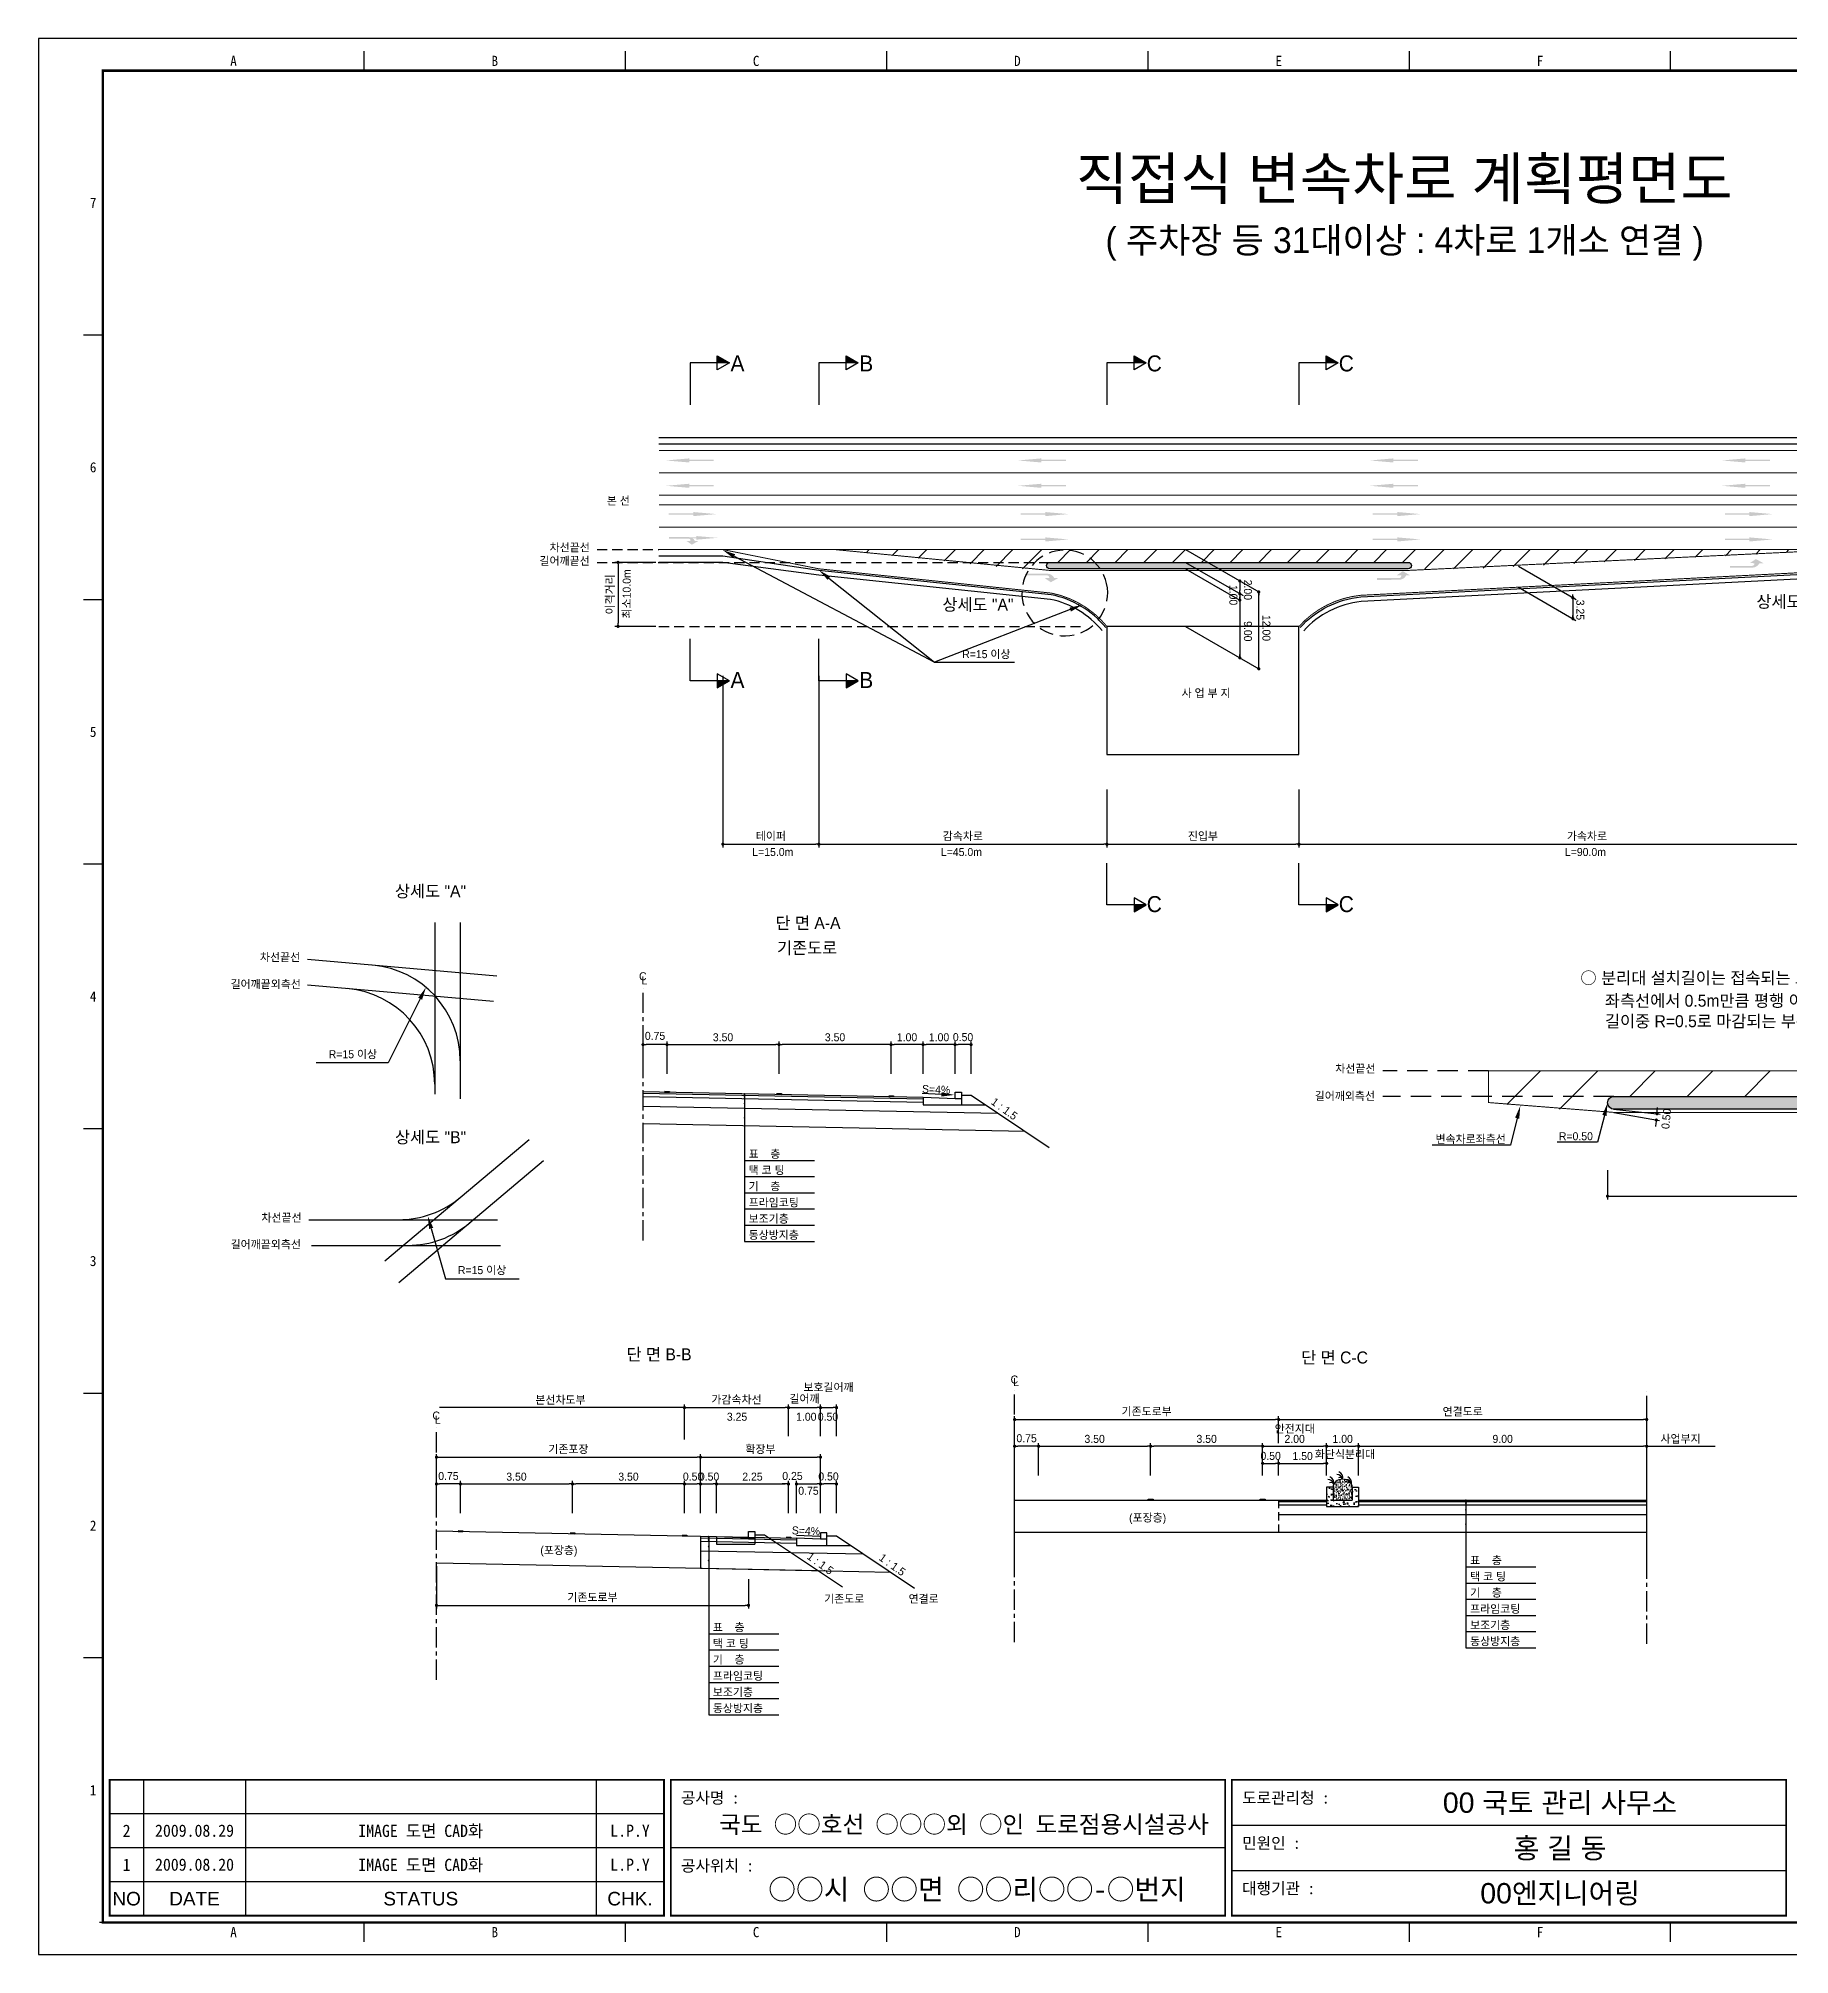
# Model space of a CAD drawing. Header units: millimetres. Extents: x 539 to 962, y 12 to 311.
# Drawn here: x 539.1 to 812.7, y 11.9 to 311.3 of the extents above; entities that cross this region are included whole.
import ezdxf
from ezdxf.enums import TextEntityAlignment as Align

# ---------------------------------------------------------------- set-up
doc = ezdxf.new("R2010")
doc.units = ezdxf.units.MM
doc.linetypes.add('CENTER', pattern=[50.8, 31.75, -6.35, 6.35, -6.35])
doc.linetypes.add('HIDDEN', pattern=[9.525, 6.35, -3.175])
for name, color, linetype in [('CC-GSTR-0004', 4, 'Continuous'), ('CM-LANE-0030', 30, 'Continuous'), ('CZ-DIMT-0002', 7, 'Continuous'), ('CZ-EXST-0002', 1, 'Continuous'), ('CZ-LIN1-0007', 7, 'Continuous'), ('CZ-LIN2-0003', 3, 'Continuous'), ('CZ-LINE-0001', 7, 'Continuous'), ('CZ-TEXT-BOX0', 7, 'Continuous'), ('TITLE', 7, 'Continuous')]:
    doc.layers.add(name, color=color, linetype=linetype)
doc.styles.add('견고딕', font='arial.ttf')
doc.styles.add('돋움', font='')
doc.styles.add('돋음체', font='')
doc.styles.get('돋움').set_extended_font_data('Dotum')
doc.styles.get('돋음체').set_extended_font_data('DotumChe')

# ---------------------------------------------------------------- blocks, each defined once
blk = doc.blocks.new('_Dot')
at = {"color": 0, "linetype": 'ByBlock', "lineweight": -2}
blk.add_line((-0.5, 0), (-1, 0), dxfattribs=at)
at = {"color": 0, "linetype": 'ByBlock', "const_width": 0.5}
blk.add_lwpolyline([(-0.25, 0, 1), (0.25, 0, 1)], format="xyb", close=True, dxfattribs=at)

msp = doc.modelspace()

# ---------------------------------------------------------------- hatches: boundary and pattern name
at = {"layer": 'CM-LANE-0030'}
h = msp.add_hatch(dxfattribs=at)
h.set_pattern_fill('ANSI31', color=256, style=0)
h.set_pattern_definition([(45, (540.801, 471.5073), (-2.245064, 2.245064), [])])
h.paths.add_polyline_path([(821.11, 231.44), (663.61, 231.44), (692.29, 228.44), (697.13, 228.44, -1), (697.13, 229.44), (753.13, 229.44, -1), (753.13, 228.44), (762.87, 228.44)])
at = {"layer": 'CZ-EXST-0002'}
h = msp.add_hatch(dxfattribs=at)
h.set_pattern_fill('AR-CONC', color=256, scale=0.01, style=0)
h.set_pattern_definition([(50, (-367.7417, 3565.8076), (1.8218467, -0.15939086), [0.1905, -2.0955]), (355, (-367.7417, 3565.8076), (-0.3524283, 1.9105664), [0.1524, -1.6764]), (100.451, (-367.5899, 3565.7944), (1.469425, 1.7511669), [0.1619, -1.7809]), (46.1842, (-367.7417, 3566.3156), (2.7107904, -0.4204233), [0.28575, -3.14325]), (96.6356, (-367.5158, 3566.2806), (2.3740423, 2.4742556), [0.24285, -2.67135]), (351.184, (-367.7417, 3566.3156), (2.374046, 2.4742512), [0.2286, -2.5146]), (21, (-367.4877, 3566.1886), (1.5161488, -1.0226552), [0.1905, -2.0955]), (326, (-367.4877, 3566.1886), (0.6180203, 1.8418797), [0.1524, -1.6764]), (71.4514, (-367.3614, 3566.1034), (2.1341649, 0.8192286), [0.1619, -1.7809]), (37.5, (-367.7417, 3565.80764), (0.03088603, 0.84555039), [0, -1.65608, 0, -1.7018, 0, -1.68275]), (7.5, (-367.7417, 3565.8076), (0.66819663, 1.00180575), [0, -0.97028, 0, -1.61798, 0, -0.64135]), (327.5, (-368.3081, 3565.80764), (1.35590595, -0.05728744), [0, -0.635, 0, -1.9812, 0, -2.6289]), (317.5, (-368.5621, 3565.8076), (1.4812918, 0.2542649), [0, -0.8255, 0, -1.31572, 0, -1.8669])])
h.paths.add_polyline_path([(745.38, 81.96), (745.38, 84.96), (744.38, 84.96), (744.38, 82.96), (741.38, 82.96), (741.38, 84.96), (740.38, 84.96), (740.38, 81.96)])
h = msp.add_hatch(dxfattribs=at)
h.set_pattern_fill('AR-SAND', color=256, scale=0.01, style=0)
h.set_pattern_definition([(37.5, (-367.7417, 3565.80764), (-0.016000313, 0.489413237), [0, -0.38608, 0, -0.4318, 0, -0.41275]), (7.5, (-367.7417, 3565.80764), (0.44952328, 0.7168251), [0, -0.20828, 0, -0.34798, 0, -0.13335]), (327.5, (-368.0541, 3565.80764), (0.79099237, 0.001437185), [0, -0.127, 0, -0.4572, 0, -0.5969]), (317.5, (-368.0541, 3565.80764), (0.76355645, 0.22292932), [0, -0.0635, 0, -0.29972, 0, -0.3429])])
edge = h.paths.add_edge_path()
edge.add_ellipse((742.88, 84.96), major_axis=(-1.5, 0), ratio=0.829212, start_angle=180, end_angle=360)
edge.add_line((741.38, 84.96), (741.38, 82.96))
edge.add_line((741.38, 82.96), (744.38, 82.96))
edge.add_line((744.38, 82.96), (744.38, 84.96))
at = {"layer": 'CZ-LIN1-0007'}
for points in [[(640.8, 245.69), (640.8, 245.47), (644.63, 245.48), (644.63, 245.26), (640.8, 245.26), (640.8, 245.05), (637.15, 245.37)], [(695.8, 245.69), (695.8, 245.47), (699.63, 245.48), (699.63, 245.26), (695.8, 245.26), (695.8, 245.05), (692.15, 245.37)], [(750.8, 245.69), (750.8, 245.47), (754.63, 245.48), (754.63, 245.26), (750.8, 245.26), (750.8, 245.05), (747.15, 245.37)], [(805.8, 245.69), (805.8, 245.47), (809.63, 245.48), (809.63, 245.26), (805.8, 245.26), (805.8, 245.05), (802.15, 245.37)], [(640.8, 241.73), (640.8, 241.52), (644.63, 241.52), (644.63, 241.3), (640.8, 241.3), (640.8, 241.09), (637.15, 241.41)], [(695.8, 241.73), (695.8, 241.52), (699.63, 241.52), (699.63, 241.3), (695.8, 241.3), (695.8, 241.09), (692.15, 241.41)], [(750.8, 241.73), (750.8, 241.52), (754.63, 241.52), (754.63, 241.3), (750.8, 241.3), (750.8, 241.09), (747.15, 241.41)], [(805.8, 241.73), (805.8, 241.52), (809.63, 241.52), (809.63, 241.3), (805.8, 241.3), (805.8, 241.09), (802.15, 241.41)], [(641.41, 237.31), (641.41, 237.1), (637.59, 237.1), (637.59, 236.88), (641.41, 236.88), (641.41, 236.67), (645.06, 236.99)], [(696.41, 237.31), (696.41, 237.1), (692.59, 237.1), (692.59, 236.88), (696.41, 236.88), (696.41, 236.67), (700.06, 236.99)], [(751.41, 237.31), (751.41, 237.1), (747.59, 237.1), (747.59, 236.88), (751.41, 236.88), (751.41, 236.67), (755.06, 236.99)], [(806.41, 237.31), (806.41, 237.1), (802.59, 237.1), (802.59, 236.88), (806.41, 236.88), (806.41, 236.67), (810.06, 236.99)], [(641.9, 233.56), (641.9, 233.37), (638.47, 233.37), (638.47, 233.18), (641.9, 233.18), (641.9, 232.99), (645.17, 233.28)], [(640.77, 233.39, -0.267976), (641.67, 232.79), (642.23, 232.79), (641.2, 232.21), (640.37, 232.78), (640.98, 232.78, 0.504994), (640.7, 233.15), (637.65, 233.17), (637.65, 233.41)], [(696.41, 233.35), (696.41, 233.14), (692.59, 233.14), (692.59, 232.92), (696.41, 232.92), (696.41, 232.71), (700.06, 233.03)], [(751.41, 233.35), (751.41, 233.14), (747.59, 233.14), (747.59, 232.92), (751.41, 232.92), (751.41, 232.71), (755.06, 233.03)], [(806.41, 233.35), (806.41, 233.14), (802.59, 233.14), (802.59, 232.92), (806.41, 232.92), (806.41, 232.71), (810.06, 233.03)], [(696.8, 227.68, -0.267976), (697.82, 226.99), (698.45, 227), (697.28, 226.34), (696.34, 226.99), (697.03, 226.99, 0.504994), (696.72, 227.41), (693.26, 227.43), (693.26, 227.7)], [(751.78, 226.73, 0.267976), (752.81, 227.41), (753.44, 227.41), (752.27, 228.07), (751.32, 227.42), (752.02, 227.41, -0.504994), (751.71, 227), (748.25, 226.98), (748.25, 226.7)], [(806.96, 228.63, 0.267976), (807.99, 229.32), (808.62, 229.32), (807.44, 229.97), (806.5, 229.33), (807.19, 229.32, -0.504994), (806.88, 228.9), (803.42, 228.88), (803.42, 228.61)], [(637.7, 146.68), (637.7, 146.81), (636.95, 146.82), (636.95, 146.7)], [(655.2, 146.33), (655.2, 146.46), (654.45, 146.47), (654.45, 146.35)], [(672.7, 145.98), (672.7, 146.11), (671.95, 146.12), (671.95, 146)], [(713.25, 82.96), (713.25, 83.09), (712.5, 83.09), (712.5, 82.96)], [(730.75, 82.96), (730.75, 83.09), (730, 83.09), (730, 82.96)], [(605.42, 78.05), (605.42, 78.17), (604.67, 78.19), (604.67, 78.06)], [(622.92, 77.7), (622.92, 77.82), (622.17, 77.84), (622.17, 77.71)], [(640.42, 77.35), (640.42, 77.47), (639.67, 77.49), (639.67, 77.36)], [(656.67, 77.02), (656.67, 77.15), (655.92, 77.16), (655.92, 77.04)]]:
    msp.add_hatch(color=256, dxfattribs=at).paths.add_polyline_path(points)
at = {"layer": 'CZ-LIN2-0003'}
h = msp.add_hatch(dxfattribs=at)
h.set_pattern_fill('CROSS', color=256, scale=0.075, style=0)
h.set_pattern_definition([(0, (540.80087, 471.5073), (0.47625, 0.47625), [0.238125, -0.714375]), (90, (540.91993, 471.38825), (-0.47625, 0.47625), [0.238125, -0.714375])])
h.paths.add_polyline_path([(753.13, 229.44), (697.13, 229.44, 1), (697.13, 228.44), (753.13, 228.44, 1)])
h = msp.add_hatch(dxfattribs=at)
h.set_pattern_fill('CROSS', color=256, scale=0.15, style=0)
h.set_pattern_definition([(0, (472.6129, 630.1541), (0.9525, 0.9525), [0.47625, -1.42875]), (90, (472.851, 629.916), (-0.9525, 0.9525), [0.47625, -1.42875])])
h.paths.add_polyline_path([(897.28, 146.02), (785.26, 146.02, 1), (785.26, 144.02), (897.28, 144.02, 1)])
at = {"layer": 'CZ-LINE-0001'}
for points in [[(645.17, 261.71), (645.17, 260.61), (647.08, 260.61)], [(665.29, 261.71), (665.29, 260.61), (667.19, 260.61)], [(710.29, 261.71), (710.29, 260.61), (712.19, 260.61)], [(740.29, 261.71), (740.29, 260.61), (742.19, 260.61)], [(647.08, 210.94), (645.17, 210.94), (645.17, 209.84)], [(667.19, 210.94), (665.29, 210.94), (665.29, 209.84)], [(712.19, 175.93), (710.29, 175.93), (710.29, 174.83)], [(742.19, 175.93), (740.29, 175.93), (740.29, 174.83)]]:
    msp.add_hatch(color=256, dxfattribs=at).paths.add_polyline_path(points)

# ---------------------------------------------------------------- linework, layer by layer
at = {"color": 0, "linetype": 'ByBlock', "lineweight": -2}
for p, q in [((726.81, 226.29), (726.81, 226.04)), ((726.81, 224.79), (726.81, 225.04)), ((729.77, 224.58), (729.77, 224.33)), ((726.81, 224.29), (726.81, 224.04)), ((726.81, 223.79), (726.81, 224.04)), ((778.84, 224.17), (778.84, 224.42)), ((778.84, 223.67), (778.84, 223.42)), ((778.83, 220.92), (778.83, 221.17)), ((726.81, 214.79), (726.81, 215.04)), ((729.77, 213.08), (729.77, 213.33)), ((792.01, 143.56), (792.04, 143.81)), ((791.86, 142.07), (791.83, 141.82)), ((639.8, 97.4), (639.55, 97.4)), ((790.63, 91.37), (790.88, 91.37))]:
    msp.add_line(p, q, dxfattribs=at)
at = {"color": 0, "linetype": 'ByBlock', "const_width": 0.25}
for points in [[(726.81, 226.41, 1), (726.81, 226.66, 1)], [(726.81, 224.41, 1), (726.81, 224.66, 1)], [(726.81, 224.66, 1), (726.81, 224.41, 1)], [(729.77, 224.7, 1), (729.77, 224.95, 1)], [(726.81, 223.66, 1), (726.81, 223.41, 1)], [(778.84, 224.05, 1), (778.84, 223.8, 1)], [(778.84, 223.8, 1), (778.84, 224.05, 1)], [(778.83, 220.8, 1), (778.83, 220.55, 1)], [(726.81, 214.66, 1), (726.81, 214.41, 1)], [(729.77, 212.95, 1), (729.77, 212.7, 1)], [(791.87, 142.2, 1), (791.9, 142.45, 1)], [(792, 143.44, 1), (791.98, 143.19, 1)], [(639.92, 97.4, 1), (640.17, 97.4, 1)], [(790.5, 91.37, 1), (790.25, 91.37, 1)]]:
    msp.add_lwpolyline(points, format="xyb", close=True, dxfattribs=at)
at = {"layer": 'CC-GSTR-0004'}
for p, q in [((677.32, 145.89), (682.32, 145.69)), ((677.32, 145.89), (677.32, 144.69)), ((677.32, 144.69), (683.32, 144.69)), ((682.32, 146.69), (683.32, 146.69)), ((682.32, 145.69), (682.32, 146.69)), ((682.32, 145.69), (683.32, 145.69)), ((683.32, 146.69), (683.32, 144.69))]:
    msp.add_line(p, q, dxfattribs=at)
for points in [[(636.05, 248.94), (866.05, 248.94)], [(636.05, 247.94), (866.05, 247.94)], [(662.3, 76.85), (661.3, 76.85), (657.55, 77), (657.55, 75.85), (662.3, 75.85), (662.3, 77.85), (661.3, 77.85), (661.3, 76.85)]]:
    msp.add_lwpolyline(points, dxfattribs=at)
for points in [[(705.86, 219.28, 0.173179), (697.35, 224.39), (661.05, 228.19), (646.05, 230.44), (636.05, 230.44)], [(705.28, 218.81, 0.172539), (697.24, 223.65), (661.05, 227.44), (646.05, 229.44), (636.05, 229.44)], [(736.24, 219.27, -0.185887), (745.7, 224.05), (826.05, 228.19), (856.05, 230.44), (866.05, 230.44)], [(866.05, 229.44), (856.05, 229.44), (826.05, 227.44), (745.76, 223.31, 0.185554), (736.79, 218.77)]]:
    msp.add_lwpolyline(points, format="xyb", dxfattribs=at)
at = {"layer": 'CM-LANE-0030'}
for p, q in [((768.51, 144.77), (773.77, 150.02)), ((776.75, 144.02), (782.75, 150.02)), ((787.73, 146.02), (791.73, 150.02)), ((796.71, 146.02), (800.71, 150.02)), ((805.69, 146.02), (809.69, 150.02))]:
    msp.add_line(p, q, dxfattribs=at)
at = {"layer": 'CM-LANE-0030', "const_width": 0.15}
for points in [[(636.05, 239.94), (866.05, 239.94)], [(636.05, 238.44), (866.05, 238.44)]]:
    msp.add_lwpolyline(points, dxfattribs=at)
for points in [[(663.61, 231.44), (821.11, 231.44), (753.13, 228.19), (697.13, 228.19)], [(765.66, 145.06), (785.26, 143.52), (897.12, 143.52), (921.62, 144.28), (921.62, 150.02), (765.66, 150.02)]]:
    msp.add_lwpolyline(points, close=True, dxfattribs=at)
at = {"layer": 'CZ-EXST-0002'}
for p, q in [((601.03, 173.17), (601.03, 146.39)), ((605.01, 173.17), (605.01, 145.65)), ((610.72, 164.8), (581.13, 167.43)), ((610.23, 160.83), (581.13, 163.41)), ((593.23, 120.32), (615.78, 139.31)), ((595.44, 116.95), (618.04, 135.98)), ((581.36, 126.75), (610.84, 126.75)), ((581.77, 122.75), (611.32, 122.75)), ((691.63, 82.96), (732.88, 82.96)), ((601.3, 78.13), (645.05, 77.25)), ((650.05, 78.05), (651.05, 78.05)), ((650.05, 77.05), (650.05, 78.05)), ((651.05, 78.05), (651.05, 76.05)), ((691.63, 77.96), (732.88, 77.96)), ((645.05, 77.25), (650.05, 77.05)), ((645.05, 77.25), (645.05, 76.05)), ((645.05, 76.05), (651.05, 76.05)), ((650.05, 77.05), (651.05, 77.05)), ((651.05, 77.55), (652.55, 77.55)), ((652.55, 77.55), (664.75, 69.42)), ((601.3, 73.13), (660.98, 71.93))]:
    msp.add_line(p, q, dxfattribs=at)
at = {"layer": 'CZ-LIN1-0007'}
for p, q in [((636.95, 146.82), (637.7, 146.81)), ((636.95, 146.7), (637.7, 146.68)), ((637.7, 146.81), (637.7, 146.68)), ((654.45, 146.47), (655.2, 146.46)), ((654.45, 146.35), (655.2, 146.33)), ((655.2, 146.46), (655.2, 146.33)), ((671.95, 146.12), (672.7, 146.11)), ((671.95, 146), (672.7, 145.98)), ((672.7, 146.11), (672.7, 145.98)), ((712.5, 82.96), (712.5, 83.09)), ((712.5, 83.09), (713.25, 83.09)), ((713.25, 82.96), (712.5, 82.96)), ((713.25, 83.09), (713.25, 82.96)), ((730, 82.96), (730, 83.09)), ((730, 83.09), (730.75, 83.09)), ((730.75, 82.96), (730, 82.96)), ((730.75, 83.09), (730.75, 82.96)), ((604.67, 78.19), (605.42, 78.17)), ((604.67, 78.06), (605.42, 78.05)), ((605.42, 78.17), (605.42, 78.05)), ((622.17, 77.84), (622.92, 77.82)), ((622.17, 77.71), (622.92, 77.7)), ((622.92, 77.82), (622.92, 77.7)), ((639.67, 77.49), (640.42, 77.47)), ((639.67, 77.36), (640.42, 77.35)), ((640.42, 77.47), (640.42, 77.35)), ((655.92, 77.16), (656.67, 77.15)), ((655.92, 77.04), (656.67, 77.02)), ((656.67, 77.15), (656.67, 77.02))]:
    msp.add_line(p, q, dxfattribs=at)
at = {"layer": 'CZ-LIN1-0007', "const_width": 0.15}
msp.add_lwpolyline([(636.05, 246.94), (866.05, 246.94)], dxfattribs=at)
at = {"layer": 'CZ-LIN1-0007', "linetype": 'HIDDEN', "const_width": 0.15}
for points in [[(636.05, 243.44), (866.05, 243.44)], [(636.05, 234.94), (866.05, 234.94)], [(646.05, 231.44), (664.44, 231.44)]]:
    msp.add_lwpolyline(points, dxfattribs=at)
at = {"layer": 'CZ-LIN1-0007', "const_width": 0.15}
for points in [[(706.05, 219.44, 0.173382), (697.39, 224.64), (661.05, 228.44), (646.05, 231.44), (636.05, 231.44)], [(866.05, 231.44), (856.05, 231.44), (826.05, 228.44), (745.68, 224.3, 0.185992), (736.05, 219.44)]]:
    msp.add_lwpolyline(points, format="xyb", dxfattribs=at)
at = {"layer": 'CZ-LIN2-0003'}
for p, q in [((633.57, 146.76), (677.32, 145.89)), ((633.57, 146.51), (677.32, 145.64)), ((633.57, 146.01), (677.32, 145.14)), ((633.57, 144.51), (689, 143.4)), ((683.32, 146.19), (684.82, 146.19)), ((683.32, 144.69), (687.07, 144.69)), ((684.82, 146.19), (697.03, 138.05)), ((633.57, 141.76), (693.25, 140.57)), ((741.38, 84.96), (740.38, 84.96)), ((740.38, 84.96), (740.38, 81.96)), ((741.38, 84.96), (741.38, 82.96)), ((744.38, 84.96), (744.38, 82.96)), ((744.38, 84.96), (745.38, 84.96)), ((745.38, 84.96), (745.38, 81.96)), ((732.88, 82.96), (740.38, 82.96)), ((732.88, 82.71), (740.38, 82.71)), ((732.88, 82.21), (740.38, 82.21)), ((740.38, 81.96), (745.38, 81.96)), ((741.38, 82.96), (744.38, 82.96)), ((745.38, 82.96), (790.38, 82.96)), ((745.38, 82.71), (790.38, 82.71)), ((745.38, 82.21), (790.38, 82.21)), ((732.88, 80.71), (790.38, 80.71)), ((732.88, 77.96), (790.38, 77.96)), ((642.55, 77.3), (657.55, 77)), ((642.55, 77.3), (642.55, 72.3)), ((642.55, 77.05), (657.55, 76.75)), ((642.55, 76.55), (657.55, 76.25)), ((642.55, 75.05), (668.01, 74.54)), ((662.3, 77.35), (663.8, 77.35)), ((662.3, 75.85), (666.05, 75.85)), ((663.8, 77.35), (676, 69.22)), ((642.55, 72.3), (672.26, 71.71))]:
    msp.add_line(p, q, dxfattribs=at)
for points in [[(753.13, 228.44), (697.13, 228.44, -1), (697.13, 229.44), (753.13, 229.44, -1)], [(897.28, 144.02), (785.26, 144.02, -1), (785.26, 146.02), (897.28, 146.02, -1)]]:
    msp.add_lwpolyline(points, format="xyb", close=True, dxfattribs=at)
msp.add_lwpolyline([(736.05, 219.44), (706.05, 219.44), (706.05, 199.44), (736.05, 199.44)], close=True, dxfattribs=at)
for centre, radius, start, end in [((590.01, 151.58), 15, 0, 84.9204), ((586.03, 147.92), 15, 0, 84.9204), ((595.39, 141.75), 15, 270, 310.097), ((596.85, 137.75), 15, 270, 310.097), ((742, 86.09), 0.88, 7.8639, 92.7752), ((741.9, 86.43), 1, 347.1802, 67.3267), ((740.61, 85.3), 0.88, 7.8639, 92.7752), ((741.07, 85.27), 0.44, 19.771, 124.0366), ((740.5, 85.64), 1, 347.1802, 67.3267), ((742.46, 86.06), 0.44, 19.771, 124.0366), ((743.4, 85.3), 0.88, 7.8639, 92.7752), ((743.86, 85.27), 0.44, 19.771, 124.0366), ((743.29, 85.64), 1, 347.1802, 67.3267)]:
    msp.add_arc(centre, radius, start, end, dxfattribs=at)
msp.add_ellipse((742.88, 84.96), major_axis=(-1.5, 0), ratio=0.829212, start_param=3.141593, end_param=6.283185, dxfattribs=at)
at = {"layer": 'CZ-LINE-0001'}
for p, q in [((647.08, 260.61), (640.93, 260.61)), ((640.93, 260.61), (640.93, 254.07)), ((645.17, 259.51), (645.17, 261.71)), ((645.17, 261.71), (647.08, 260.61)), ((647.08, 260.61), (645.17, 259.51)), ((667.19, 260.61), (661.05, 260.61)), ((661.05, 260.61), (661.05, 254.07)), ((665.29, 259.51), (665.29, 261.71)), ((665.29, 261.71), (667.19, 260.61)), ((667.19, 260.61), (665.29, 259.51)), ((712.19, 260.61), (706.05, 260.61)), ((706.05, 260.61), (706.05, 254.07)), ((710.29, 259.51), (710.29, 261.71)), ((710.29, 261.71), (712.19, 260.61)), ((712.19, 260.61), (710.29, 259.51)), ((742.19, 260.61), (736.05, 260.61)), ((736.05, 260.61), (736.05, 254.07)), ((740.29, 259.51), (740.29, 261.71)), ((740.29, 261.71), (742.19, 260.61)), ((742.19, 260.61), (740.29, 259.51)), ((718.32, 231.44), (729.77, 224.83)), ((635.55, 229.44), (629.17, 229.44)), ((629.67, 228.94), (629.67, 219.94)), ((718.32, 229.44), (727.31, 224.25)), ((718.32, 229.44), (727.31, 224.25)), ((718.32, 228.44), (726.81, 223.54)), ((770.34, 228.83), (779.34, 223.63)), ((726.81, 226.04), (726.81, 225.04)), ((729.77, 212.83), (729.77, 224.83)), ((770.33, 225.58), (779.33, 220.38)), ((726.81, 224.04), (726.81, 214.54)), ((778.84, 223.42), (778.84, 220.42)), ((635.55, 219.44), (629.17, 219.44)), ((718.32, 219.44), (729.77, 212.83)), ((640.93, 210.94), (640.93, 217.48)), ((661.05, 210.94), (661.05, 217.48)), ((679.11, 213.85), (691.63, 213.85)), ((647.08, 210.94), (640.93, 210.94)), ((647.08, 210.94), (645.17, 212.04)), ((645.17, 212.04), (645.17, 209.84)), ((645.17, 209.84), (647.08, 210.94)), ((646.05, 211.7), (646.05, 184.92)), ((661.05, 211.7), (661.05, 184.92)), ((661.05, 211.7), (661.05, 184.92)), ((667.19, 210.94), (661.05, 210.94)), ((667.19, 210.94), (665.29, 212.04)), ((665.29, 212.04), (665.29, 209.84)), ((665.29, 209.84), (667.19, 210.94)), ((706.05, 193.98), (706.05, 184.92)), ((706.05, 193.98), (706.05, 184.92)), ((736.05, 193.98), (736.05, 184.92)), ((736.05, 193.98), (736.05, 184.92)), ((646.55, 185.42), (660.55, 185.42)), ((661.55, 185.42), (705.55, 185.42)), ((706.55, 185.42), (735.55, 185.42)), ((736.55, 185.42), (825.55, 185.42)), ((706.05, 175.93), (706.05, 182.47)), ((736.05, 175.93), (736.05, 182.47)), ((712.19, 175.93), (710.29, 177.03)), ((710.29, 177.03), (710.29, 174.83)), ((742.19, 175.93), (740.29, 177.03)), ((740.29, 177.03), (740.29, 174.83)), ((712.19, 175.93), (706.05, 175.93)), ((710.29, 174.83), (712.19, 175.93)), ((742.19, 175.93), (736.05, 175.93)), ((740.29, 174.83), (742.19, 175.93)), ((633.57, 149.56), (633.57, 154.61)), ((636.82, 154.11), (634.07, 154.11)), ((637.32, 149.56), (637.32, 154.61)), ((637.32, 149.56), (637.32, 154.61)), ((637.82, 154.11), (654.32, 154.11)), ((654.82, 149.56), (654.82, 154.61)), ((654.82, 149.56), (654.82, 154.61)), ((671.82, 154.11), (655.32, 154.11)), ((672.32, 149.56), (672.32, 154.61)), ((672.32, 149.56), (672.32, 154.61)), ((676.82, 154.11), (672.82, 154.11)), ((677.32, 149.56), (677.32, 154.61)), ((677.32, 149.56), (677.32, 154.61)), ((681.82, 154.11), (677.82, 154.11)), ((682.32, 152), (682.32, 154.61)), ((682.32, 149.56), (682.32, 154.61)), ((684.32, 154.11), (682.82, 154.11)), ((684.82, 149.56), (684.82, 154.61)), ((649.42, 146.45), (649.42, 123.36)), ((785.21, 144.02), (792.49, 143.26)), ((792.04, 143.81), (792.09, 144.31)), ((785.26, 143.52), (792.38, 142.27)), ((791.83, 141.82), (791.78, 141.33)), ((649.42, 136.02), (660.36, 136.02)), ((649.42, 133.49), (660.36, 133.49)), ((784.26, 134.47), (784.26, 129.93)), ((649.42, 130.96), (660.36, 130.96)), ((784.76, 130.43), (897.78, 130.43)), ((649.42, 128.43), (660.36, 128.43)), ((649.42, 125.89), (660.36, 125.89)), ((649.42, 123.36), (660.36, 123.36)), ((639.55, 97.4), (601.8, 97.4)), ((640.05, 92.42), (640.05, 97.9)), ((640.05, 92.92), (640.05, 97.9)), ((640.55, 97.4), (655.8, 97.4)), ((656.3, 92.92), (656.3, 97.9)), ((656.3, 92.92), (656.3, 97.9)), ((656.8, 97.4), (660.8, 97.4)), ((661.3, 92.92), (661.3, 97.9)), ((661.3, 92.92), (661.3, 97.9)), ((661.8, 97.4), (663.3, 97.4)), ((663.8, 92.92), (663.8, 97.9)), ((691.63, 91.87), (691.63, 96.04)), ((732.88, 91.87), (732.88, 96.04)), ((732.88, 91.87), (732.88, 96.04)), ((790.38, 91.87), (790.38, 96.04)), ((692.13, 95.54), (732.38, 95.54)), ((733.38, 95.54), (789.88, 95.54)), ((601.3, 85.97), (601.3, 90.15)), ((642.55, 85.97), (642.55, 90.15)), ((642.55, 85.97), (642.55, 90.15)), ((661.3, 85.97), (661.3, 90.15)), ((691.63, 71.79), (691.63, 92.19)), ((691.63, 86.82), (691.63, 91.87)), ((694.88, 91.37), (692.13, 91.37)), ((695.38, 86.82), (695.38, 91.87)), ((695.38, 86.82), (695.38, 91.87)), ((695.88, 91.37), (712.38, 91.37)), ((712.88, 86.82), (712.88, 91.87)), ((712.88, 86.82), (712.88, 91.87)), ((729.88, 91.37), (713.38, 91.37)), ((730.38, 86.82), (730.38, 91.87)), ((730.38, 86.82), (730.38, 91.87)), ((730.88, 91.37), (739.88, 91.37)), ((740.38, 86.82), (740.38, 91.87)), ((740.38, 86.82), (740.38, 91.87)), ((740.88, 91.37), (744.88, 91.37)), ((745.38, 86.82), (745.38, 91.87)), ((745.38, 86.82), (745.38, 91.87)), ((745.88, 91.37), (789.88, 91.37)), ((790.38, 71.54), (790.38, 91.94)), ((790.38, 86.82), (790.38, 91.87)), ((790.38, 86.82), (790.38, 91.87)), ((790.88, 91.37), (801.09, 91.37)), ((601.8, 89.65), (642.05, 89.65)), ((643.05, 89.65), (660.8, 89.65)), ((730.38, 86.82), (730.38, 89.19)), ((730.88, 88.69), (732.38, 88.69)), ((732.88, 86.82), (732.88, 89.19)), ((732.88, 86.82), (732.88, 89.19)), ((733.38, 88.69), (739.88, 88.69)), ((740.38, 86.82), (740.38, 89.19)), ((601.3, 80.92), (601.3, 85.97)), ((604.55, 85.47), (601.8, 85.47)), ((605.05, 80.92), (605.05, 85.97)), ((605.05, 80.92), (605.05, 85.97)), ((605.55, 85.47), (622.05, 85.47)), ((622.55, 80.92), (622.55, 85.97)), ((622.55, 80.92), (622.55, 85.97)), ((639.55, 85.47), (623.05, 85.47)), ((640.05, 80.92), (640.05, 85.97)), ((640.05, 80.92), (640.05, 85.97)), ((640.55, 85.47), (642.05, 85.47)), ((642.55, 80.92), (642.55, 85.97)), ((642.55, 80.92), (642.55, 85.97)), ((643.05, 85.47), (644.55, 85.47)), ((645.05, 80.92), (645.05, 85.97)), ((645.05, 80.92), (645.05, 85.97)), ((645.55, 85.47), (655.8, 85.47)), ((655.8, 85.47), (655.3, 85.47)), ((656.3, 80.92), (656.3, 85.97)), ((656.3, 80.92), (656.3, 85.97)), ((657.55, 80.92), (657.55, 85.97)), ((657.55, 80.92), (657.55, 85.97)), ((658.05, 85.47), (658.55, 85.47)), ((658.05, 85.47), (660.8, 85.47)), ((661.3, 80.92), (661.3, 85.97)), ((661.3, 83.36), (661.3, 85.97)), ((663.3, 85.47), (661.8, 85.47)), ((663.8, 80.92), (663.8, 85.97)), ((762.14, 82.96), (762.14, 59.88)), ((643.83, 77.28), (643.83, 49.42)), ((601.3, 72.63), (601.3, 66.01)), ((762.14, 72.54), (773.07, 72.54)), ((650.05, 70.62), (650.05, 66.01)), ((762.14, 70), (773.07, 70)), ((601.8, 66.51), (649.55, 66.51)), ((762.14, 67.47), (773.07, 67.47)), ((762.14, 64.94), (773.07, 64.94)), ((643.83, 62.07), (654.77, 62.07)), ((762.14, 62.41), (773.07, 62.41)), ((762.14, 59.88), (773.07, 59.88)), ((643.83, 59.54), (654.77, 59.54)), ((643.83, 57.01), (654.77, 57.01)), ((643.83, 54.48), (654.77, 54.48)), ((643.83, 51.95), (654.77, 51.95)), ((643.83, 49.42), (654.77, 49.42))]:
    msp.add_line(p, q, dxfattribs=at)
at = {"layer": 'CZ-LINE-0001', "linetype": 'HIDDEN', "ltscale": 0.25}
for p, q in [((626.39, 231.44), (636.05, 231.44)), ((626.39, 229.44), (697.13, 229.44)), ((636.05, 219.44), (702.5, 219.44))]:
    msp.add_line(p, q, dxfattribs=at)
at = {"layer": 'CZ-LINE-0001', "linetype": 'HIDDEN', "ltscale": 0.35}
msp.add_line((706.13, 225.45), (706.13, 225.45), dxfattribs=at)
at = {"layer": 'CZ-LINE-0001', "linetype": 'CENTER', "ltscale": 0.1}
for p, q in [((633.57, 123.49), (633.57, 162.87)), ((691.63, 60.74), (691.63, 100.13)), ((790.38, 60.49), (790.38, 99.88)), ((601.3, 54.85), (601.3, 94.23))]:
    msp.add_line(p, q, dxfattribs=at)
at = {"layer": 'CZ-LINE-0001', "linetype": 'HIDDEN', "ltscale": 0.5}
for p, q in [((765.66, 150.02), (749.14, 150.02)), ((785.26, 146.02), (749.14, 146.02))]:
    msp.add_line(p, q, dxfattribs=at)
at = {"layer": 'CZ-LINE-0001', "linetype": 'HIDDEN', "ltscale": 0.2}
msp.add_line((732.88, 82.96), (732.88, 77.96), dxfattribs=at)
at = {"layer": 'CZ-LINE-0001'}
for points in [[(647.81, 230.42), (679.11, 213.85)], [(662.62, 226.98), (679.11, 213.85)], [(700.31, 222.07), (679.11, 213.85)], [(598.76, 161.28), (593.76, 151.26), (582.52, 151.26)], [(680.2, 146.33), (677.2, 146.45)], [(770.14, 142.6), (769.09, 138.42), (756.86, 138.42)], [(783.77, 143.04), (782.72, 138.86), (776.38, 138.86)], [(600.48, 125.4), (602.71, 117.52), (614.21, 117.52)], [(661.19, 77.26), (657.55, 77.41)]]:
    msp.add_lwpolyline(points, dxfattribs=at)
at = {"layer": 'CZ-LINE-0001', "linetype": 'HIDDEN', "ltscale": 0.35}
msp.add_arc((699.47, 224.66), 6.7, 6.7667, 6.749, dxfattribs=at)
at = {"layer": 'CZ-LINE-0001', "linetype": 'ByBlock'}
for centre, start, end in [((649.42, 146.39), 0, 180), ((649.42, 146.39), 0, 180), ((649.42, 146.39), 180, 0), ((649.42, 146.39), 180, 0), ((649.42, 146.18), 0, 180), ((649.42, 146.18), 0, 180), ((649.42, 146.18), 180, 0), ((649.42, 146.18), 180, 0), ((649.42, 145.95), 0, 180), ((649.42, 145.95), 0, 180), ((649.42, 145.95), 180, 0), ((649.42, 145.95), 180, 0), ((649.42, 145.7), 0, 180), ((649.42, 145.7), 0, 180), ((649.42, 145.7), 180, 0), ((649.42, 145.7), 180, 0), ((649.42, 144.9), 0, 180), ((649.42, 144.9), 0, 180), ((649.42, 144.9), 180, 0), ((649.42, 144.9), 180, 0), ((649.42, 142.66), 0, 180), ((649.42, 142.66), 0, 180), ((649.42, 142.66), 180, 0), ((649.42, 142.66), 180, 0), ((762.13, 82.21), 0, 180), ((762.13, 82.21), 0, 180), ((762.13, 82.21), 180, 0), ((762.13, 82.21), 180, 0), ((762.13, 81.42), 0, 180), ((762.13, 81.42), 0, 180), ((762.13, 81.42), 180, 0), ((762.13, 81.42), 180, 0), ((762.14, 82.9), 0, 180), ((762.14, 82.9), 0, 180), ((762.14, 82.9), 180, 0), ((762.14, 82.9), 180, 0), ((762.14, 82.7), 0, 180), ((762.14, 82.7), 0, 180), ((762.14, 82.7), 180, 0), ((762.14, 82.7), 180, 0), ((762.14, 82.46), 0, 180), ((762.14, 82.46), 0, 180), ((762.14, 82.46), 180, 0), ((762.14, 82.46), 180, 0), ((762.13, 79.18), 0, 180), ((762.13, 79.18), 0, 180), ((762.13, 79.18), 180, 0), ((762.13, 79.18), 180, 0)]:
    msp.add_arc(centre, 0.0625, start, end, dxfattribs=at)
at = {"layer": 'CZ-LINE-0001'}
for centre, start, end in [((643.83, 76.53), 0, 180), ((643.83, 76.53), 0, 180), ((643.83, 76.53), 180, 0), ((643.83, 76.53), 180, 0), ((643.83, 75.73), 0, 180), ((643.83, 75.73), 0, 180), ((643.83, 75.73), 180, 0), ((643.83, 75.73), 180, 0), ((643.83, 77.22), 0, 180), ((643.83, 77.22), 0, 180), ((643.83, 77.22), 180, 0), ((643.83, 77.22), 180, 0), ((643.83, 77.02), 0, 180), ((643.83, 77.02), 0, 180), ((643.83, 77.02), 180, 0), ((643.83, 77.02), 180, 0), ((643.83, 76.78), 0, 180), ((643.83, 76.78), 0, 180), ((643.83, 76.78), 180, 0), ((643.83, 76.78), 180, 0), ((643.83, 73.5), 0, 180), ((643.83, 73.5), 0, 180), ((643.83, 73.5), 180, 0), ((643.83, 73.5), 180, 0)]:
    msp.add_arc(centre, 0.0625, start, end, dxfattribs=at)
for points in [[(647.65, 230.13), (646.04, 231.36), (647.97, 230.72)], [(662.41, 226.72), (661.06, 228.23), (662.83, 227.24)], [(700.19, 222.38), (702.17, 222.79), (700.43, 221.76)], [(598.46, 161.43), (599.66, 163.07), (599.06, 161.13)], [(680.21, 146.66), (682.2, 146.25), (680.18, 146)], [(769.82, 142.69), (770.63, 144.54), (770.47, 142.52)], [(783.45, 143.12), (784.26, 144.98), (784.1, 142.96)], [(600.16, 125.31), (599.94, 127.32), (600.8, 125.49)]]:
    msp.add_solid(points, dxfattribs=at)
at = {"layer": 'TITLE', "color": 7, "linetype": 'Continuous'}
for p, q in [((590, 306.27), (590, 309.3)), ((630.83, 306.27), (630.83, 309.3)), ((671.65, 306.27), (671.65, 309.3)), ((712.47, 306.27), (712.47, 309.3)), ((753.3, 306.27), (753.3, 309.3)), ((794.12, 306.27), (794.12, 309.3)), ((549.18, 264.95), (546.15, 264.95)), ((549.18, 223.62), (546.15, 223.62)), ((549.18, 182.29), (546.15, 182.29)), ((549.18, 140.96), (546.15, 140.96)), ((549.18, 99.63), (546.15, 99.63)), ((549.18, 58.3), (546.15, 58.3)), ((590, 13.95), (590, 16.97)), ((630.83, 13.95), (630.83, 16.97)), ((671.65, 13.95), (671.65, 16.97)), ((712.47, 13.95), (712.47, 16.97)), ((753.3, 13.95), (753.3, 16.97)), ((794.12, 13.95), (794.12, 16.97))]:
    msp.add_line(p, q, dxfattribs=at)
at = {"layer": 'TITLE', "ltscale": 150}
for p, q in [((555.54, 39.25), (555.54, 18.03)), ((571.46, 39.25), (571.46, 18.03)), ((626.24, 39.25), (626.24, 18.03)), ((636.85, 33.95), (550.24, 33.95)), ((725.58, 32.18), (812.19, 32.18)), ((636.85, 28.64), (550.24, 28.64)), ((724.52, 28.64), (637.91, 28.64)), ((725.58, 25.11), (812.19, 25.11)), ((636.85, 23.34), (550.24, 23.34))]:
    msp.add_line(p, q, dxfattribs=at)
at = {"layer": 'TITLE'}
msp.add_line((957.53, 16.97), (548.67, 16.97), dxfattribs=at)
msp.add_lwpolyline([(539.1, 11.94), (962.46, 11.94), (962.46, 311.31), (539.1, 311.31)], close=True, dxfattribs=at)
at = {"layer": 'TITLE', "linetype": 'Continuous', "const_width": 0.403}
msp.add_lwpolyline([(549.18, 16.97), (549.18, 306.27), (957.42, 306.27), (957.42, 16.97)], close=True, dxfattribs=at)
at = {"layer": 'TITLE', "ltscale": 150, "const_width": 0.265}
for points in [[(550.24, 39.25), (636.85, 39.25), (636.85, 18.03), (550.24, 18.03)], [(637.91, 39.25), (724.52, 39.25), (724.52, 18.03), (637.91, 18.03)], [(812.19, 18.03), (725.58, 18.03), (725.58, 39.25), (812.19, 39.25)]]:
    msp.add_lwpolyline(points, close=True, dxfattribs=at)

# ---------------------------------------------------------------- block references
at = {"layer": 'CZ-LINE-0001', "xscale": 0.5, "yscale": 0.5, "zscale": 0.5}
for p, rotation in [((629.67, 229.44), 90), ((629.67, 219.44), 270), ((646.05, 185.42), 180), ((661.05, 185.42), 180), ((706.05, 185.42), 180), ((736.05, 185.42), 180), ((633.57, 154.11), 180), ((637.32, 154.11), 180), ((654.82, 154.11), 180), ((672.32, 154.11), 180), ((677.32, 154.11), 180), ((682.32, 154.11), 180), ((784.26, 130.43), 180), ((640.05, 97.4), 180), ((656.3, 97.4), 180), ((661.3, 97.4), 180), ((691.63, 95.54), 180), ((732.88, 95.54), 180), ((601.3, 89.65), 180), ((642.55, 89.65), 180), ((691.63, 91.37), 180), ((695.38, 91.37), 180), ((712.88, 91.37), 180), ((730.38, 91.37), 180), ((740.38, 91.37), 180), ((745.38, 91.37), 180), ((730.38, 88.69), 180), ((732.88, 88.69), 180), ((601.3, 85.47), 180), ((605.05, 85.47), 180), ((622.55, 85.47), 180), ((640.05, 85.47), 180), ((642.55, 85.47), 180), ((645.05, 85.47), 180), ((657.55, 85.47), 180), ((657.55, 85.47), 180), ((661.3, 85.47), 180), ((601.3, 66.51), 180)]:
    msp.add_blockref('_Dot', p, dxfattribs=dict(at, rotation=rotation))
for p in [(661.05, 185.42), (706.05, 185.42), (736.05, 185.42), (637.32, 154.11), (654.82, 154.11), (672.32, 154.11), (677.32, 154.11), (682.32, 154.11), (684.82, 154.11), (656.3, 97.4), (661.3, 97.4), (663.8, 97.4), (732.88, 95.54), (790.38, 95.54), (642.55, 89.65), (661.3, 89.65), (695.38, 91.37), (712.88, 91.37), (730.38, 91.37), (740.38, 91.37), (745.38, 91.37), (790.38, 91.37), (732.88, 88.69), (740.38, 88.69), (605.05, 85.47), (622.55, 85.47), (640.05, 85.47), (642.55, 85.47), (645.05, 85.47), (656.3, 85.47), (656.3, 85.47), (661.3, 85.47), (663.8, 85.47), (650.05, 66.51)]:
    msp.add_blockref('_Dot', p, dxfattribs=at)

# ---------------------------------------------------------------- texts
at = {"layer": 'CZ-DIMT-0002', "style": '돋움'}
for s, height, p in [('A', 2.5, (648.33, 260.53)), ('B', 2.5, (668.45, 260.53)), ('C', 2.5, (713.45, 260.53)), ('C', 2.5, (743.45, 260.53)), ('본 선', 1.25, (629.71, 239.08)), ('차선끝선', 1.25, (622.12, 231.78)), ('길어깨끝선', 1.25, (621.32, 229.68)), ('상세도 "A"', 1.875, (685.9, 222.85)), ('상세도 "B"', 1.875, (813.08, 223.31)), ('R=15 이상', 1.25, (687.21, 215.11)), ('A', 2.5, (648.33, 211.07)), ('B', 2.5, (668.45, 211.07)), ('사 업 부 지', 1.25, (721.54, 209.03)), ('L=15.0m', 1.25, (653.85, 184.2)), ('L=45.0m', 1.25, (683.32, 184.2)), ('L=90.0m', 1.25, (780.81, 184.2)), ('C', 2.5, (713.45, 176.06)), ('C', 2.5, (743.45, 176.06)), ('차선끝선', 1.25, (576.86, 167.76)), ('C', 1.25, (633.54, 164.79)), ('L', 1.25, (633.8, 164.13)), ('길어깨끝외측선', 1.25, (574.62, 163.56)), ('R=15 이상', 1.25, (588.24, 152.61)), ('차선끝선', 1.25, (744.87, 150.36)), ('차선끝선', 1.25, (577.09, 127.08)), ('길어깨끝외측선', 1.25, (574.63, 122.9)), ('R=15 이상', 1.25, (608.43, 118.88)), ('C', 1.25, (691.59, 101.79)), ('L', 1.25, (691.85, 101.39)), ('C', 1.25, (601.26, 96.16)), ('L', 1.25, (601.52, 95.5))]:
    msp.add_text(s, height=height, dxfattribs=at).set_placement(p, align=Align.MIDDLE_CENTER)
msp.add_text('최소10.0m', height=1.25, rotation=90, dxfattribs=at).set_placement((631.65, 220.68))
for s, p in [('○ 분리대 설치길이는 접속되는 도로의 길어깨외측선과 변속차로의', (780.01, 164.53)), ('좌측선에서 0.5m만큼 평행 이동한 선이 교차하는 지점까지의', (783.86, 160.97)), ('길이중 R=0.5로 마감되는 부분까지로 한다.', (783.86, 157.77))]:
    msp.add_text(s, height=1.875, dxfattribs=at).set_placement(p, align=Align.MIDDLE_LEFT)
for s, rotation, p in [('S=4%', 357.7094, (679.37, 147.11)), ('1 : 1.5', 323.8881, (690.03, 144.08)), ('S=4%', 357.7094, (659.03, 78.15)), ('1 : 1.5', 323.8881, (661.27, 73.06)), ('1 : 1.5', 323.8881, (672.52, 72.86))]:
    msp.add_text(s, height=1.25, rotation=rotation, dxfattribs=at).set_placement(p, align=Align.MIDDLE_CENTER)
for s, p in [('길어깨외측선', (738.52, 145.45)), ('표    층', (650.07, 136.41)), ('변속차로좌측선', (757.39, 138.74)), ('R=0.50', (776.66, 139.17)), ('택 코 팅', (650.07, 133.88)), ('기    층', (650.07, 131.35)), ('프라임코팅', (650.07, 128.82)), ('보조기층', (650.07, 126.28)), ('동상방지층', (650.07, 123.75)), ('3.25', (646.67, 95.35)), ('1.00', (657.49, 95.35)), ('0.50', (660.88, 95.35)), ('안전지대', (732.26, 93.47)), ('사업부지', (792.53, 91.9)), ('화단식분리대', (738.53, 89.49)), ('(포장층)', (709.51, 79.58)), ('(포장층)', (617.53, 74.51)), ('표    층', (762.79, 72.93)), ('기    층', (762.79, 67.86)), ('택 코 팅', (762.79, 70.39)), ('기존도로', (661.87, 66.91)), ('연결로', (675.06, 66.91)), ('프라임코팅', (762.79, 65.33)), ('표    층', (644.48, 62.46)), ('보조기층', (762.79, 62.8)), ('택 코 팅', (644.48, 59.93)), ('동상방지층', (762.79, 60.27)), ('기    층', (644.48, 57.4)), ('프라임코팅', (644.48, 54.87)), ('보조기층', (644.48, 52.34)), ('동상방지층', (644.48, 49.81))]:
    msp.add_text(s, height=1.25, dxfattribs=at).set_placement(p)
at = {"layer": 'CZ-DIMT-0002', "char_height": 1.25, "attachment_point": 5, "style": '돋움'}
for s, insert, rotation in [('1.00', (725.8, 224.34), 270), ('\\A1;2.00', (728.07, 225.15), 270), ('3.25', (780, 222.02), 270), ('9.00', (728.07, 218.68), 270), ('12.00', (730.96, 219.19), 270), ('\\A1;0.50', (793.45, 142.52), 84.0289)]:
    msp.add_mtext(s, dxfattribs=dict(at, insert=insert, rotation=rotation))
at = {"layer": 'CZ-DIMT-0002', "insert": (620.67, 98.54), "char_height": 1.25, "attachment_point": 5, "style": '돋움'}
msp.add_mtext('본선차도부', dxfattribs=at)
at = {"layer": 'CZ-LINE-0001', "insert": (628.48, 224.44), "char_height": 1.25, "attachment_point": 5, "rotation": 90, "style": '돋움'}
msp.add_mtext('\\A1;이격거리', dxfattribs=at)
at = {"layer": 'CZ-LINE-0001', "char_height": 1.25, "attachment_point": 5, "style": '돋움'}
for s, insert in [('\\A1;테이퍼', (653.55, 186.62)), ('\\A1;감속차로', (683.55, 186.62)), ('\\A1;진입부', (721.05, 186.62)), ('\\A1;가속차로', (781.05, 186.62)), ('\\A1;0.75', (635.45, 155.47)), ('\\A1;3.50', (646.07, 155.25)), ('\\A1;3.50', (663.57, 155.25)), ('\\A1;1.00', (674.82, 155.25)), ('\\A1;1.00', (679.82, 155.25)), ('\\A1;0.50', (683.57, 155.27)), ('\\A1;가감속차선', (648.17, 98.59)), ('\\A1;길어깨', (658.8, 98.72)), ('\\A1;보호길어깨', (662.55, 100.51)), ('\\A1;기존도로부', (712.25, 96.74)), ('\\A1;연결도로', (761.63, 96.73)), ('\\A1;0.75', (693.5, 92.61)), ('\\A1;3.50', (704.13, 92.51)), ('\\A1;3.50', (721.63, 92.51)), ('\\A1;2.00', (735.38, 92.51)), ('\\A1;1.00', (742.88, 92.51)), ('\\A1;9.00', (767.88, 92.51)), ('\\A1;기존포장', (621.92, 90.85)), ('\\A1;확장부', (651.92, 90.85)), ('\\A1;0.50', (731.63, 89.85)), ('\\A1;1.50', (736.63, 89.83)), ('\\A1;0.75', (603.17, 86.71)), ('\\A1;3.50', (613.8, 86.61)), ('\\A1;3.50', (631.3, 86.61)), ('\\A1;0.50', (641.39, 86.62)), ('\\A1;0.50', (643.89, 86.62)), ('\\A1;2.25', (650.67, 86.61)), ('\\A1;0.25', (656.92, 86.72)), ('\\A1;0.50', (662.55, 86.64)), ('\\A1;0.75', (659.42, 84.4)), ('\\A1;기존도로부', (625.67, 67.7))]:
    msp.add_mtext(s, dxfattribs=dict(at, insert=insert))
at = {"layer": 'CZ-TEXT-BOX0', "style": '돋움'}
for s, p in [('상세도 "A"', (600.37, 178.08)), ('단 면 A-A', (659.35, 173.11)), ('기존도로', (659.21, 169.22)), ('상세도 "B"', (600.38, 139.65)), ('단 면 B-B', (636.08, 105.72)), ('단 면 C-C', (741.62, 105.23))]:
    msp.add_text(s, height=1.875, dxfattribs=at).set_placement(p, align=Align.MIDDLE_CENTER)
at = {"layer": 'TITLE', "color": 3, "linetype": 'Continuous', "style": '돋음체'}
for s, p in [('A', (569.59, 307.79)), ('B', (610.41, 307.79)), ('C', (651.24, 307.79)), ('D', (692.06, 307.79)), ('E', (732.89, 307.79)), ('F', (773.71, 307.79)), ('7', (547.66, 285.62)), ('6', (547.66, 244.29)), ('5', (547.66, 202.96)), ('4', (547.66, 161.63)), ('3', (547.66, 120.3)), ('2', (547.66, 78.97)), ('1', (547.66, 37.64)), ('A', (569.59, 15.46)), ('B', (610.41, 15.46)), ('C', (651.24, 15.46)), ('D', (692.06, 15.46)), ('E', (732.89, 15.46)), ('F', (773.71, 15.46))]:
    msp.add_text(s, height=1.59, dxfattribs=at).set_placement(p, align=Align.MIDDLE)
at = {"layer": 'TITLE', "style": '돋움'}
for s, height, p in [('직접식 변속차로 계획평면도', 6.5, (752.51, 289.4)), ('( 주차장 등 31대이상 : 4차로 1개소 연결 )', 4, (752.56, 279.77))]:
    msp.add_text(s, height=height, dxfattribs=at).set_placement(p, align=Align.MIDDLE_CENTER)
at = {"layer": 'TITLE', "style": '돋음체'}
for s, p in [('공사명 : ', (639.5, 35.54)), ('도로관리청 :', (727.17, 35.54)), ('민원인 :', (727.17, 28.47)), ('공사위치 :', (639.5, 24.93)), ('대행기관 :', (727.17, 21.39))]:
    msp.add_text(s, height=1.804, dxfattribs=at).set_placement(p)
at = {"layer": 'TITLE', "color": 7, "linetype": 'Continuous'}
for s, height, style, p in [('00 국토 관리 사무소', 3.1832, '견고딕', (776.84, 35.72)), ('국도 ○○호선 ○○○외 ○인 도로점용시설공사', 2.7, '돋음체', (683.72, 32.33)), ('홍 길 동', 3.183, '견고딕', (776.84, 28.64)), ('○○시 ○○면 ○○리○○-○번지', 3.1832, '돋음체', (685.74, 22.17)), ('00엔지니어링', 3.183, '견고딕', (776.84, 21.57))]:
    msp.add_text(s, height=height, dxfattribs=dict(at, style=style)).set_placement(p, align=Align.MIDDLE)
at = {"layer": 'TITLE', "color": 1, "linetype": 'Continuous', "style": '돋음체'}
msp.add_text('2', height=1.91, dxfattribs=at).set_placement((552.89, 31.3), align=Align.MIDDLE)
at = {"layer": 'TITLE', "linetype": 'Continuous'}
for s, height, style, p in [('2009.08.29', 1.91, '돋음체', (563.5, 31.3)), ('L.P.Y', 1.91, '돋음체', (631.54, 31.3)), ('L.P.Y', 1.91, '돋음체', (631.54, 25.99)), ('1', 1.91, '돋음체', (552.89, 25.99)), ('2009.08.20', 1.91, '돋음체', (563.5, 25.99)), ('NO', 2.122, '견고딕', (552.89, 20.69)), ('DATE', 2.122, '견고딕', (563.5, 20.69)), ('STATUS', 2.122, '견고딕', (598.85, 20.69)), ('CHK.', 2.122, '견고딕', (631.54, 20.69))]:
    msp.add_text(s, height=height, dxfattribs=dict(at, style=style)).set_placement(p, align=Align.MIDDLE)
at = {"layer": 'TITLE', "style": '돋음체'}
for p in [(598.85, 31.3), (598.85, 25.99)]:
    msp.add_text('IMAGE 도면 CAD화', height=1.9099, dxfattribs=at).set_placement(p, align=Align.MIDDLE)

doc.saveas('drawing.dxf')
